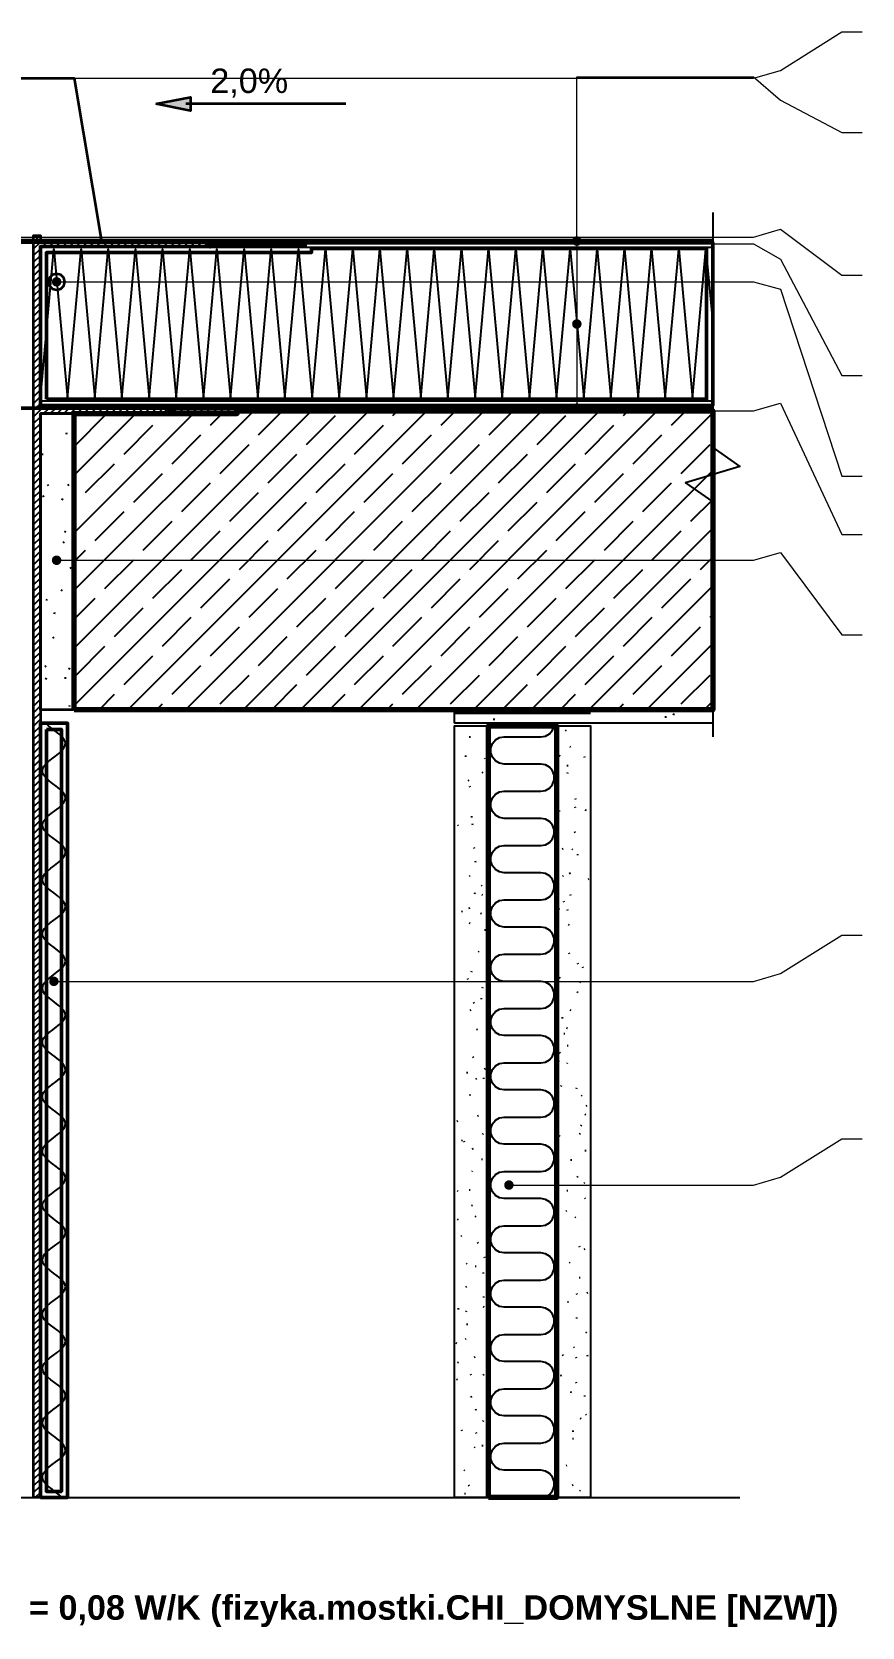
# Model space of a CAD drawing. Header units: metres. Extents: x -0.8 to 45.3, y -0.9 to 0.6.
# Drawn here: x 44.067 to 44.678, y -0.895 to 0.279 of the extents above; entities that cross this region are included whole.
import ezdxf

# ---------------------------------------------------------------- set-up
doc = ezdxf.new("R2010")
doc.units = ezdxf.units.M
doc.linetypes.add('KRESKOWA', pattern=[5.25, 4.2, -1.05])
for name, color, linetype, lineweight, true_color in [('A-DET-HYDRO', 5, 'Continuous', 50, 0x1565c0), ('A-DET-IZOL', 30, 'Continuous', 35, 0xef6c00), ('A-DET-PARO', 6, 'Continuous', 35, 0x7b1fa2), ('A-DET-SZCZEL', 1, 'KRESKOWA', 35, 0xd32f2f)]:
    doc.layers.add(name, color=color, linetype=linetype, lineweight=lineweight, true_color=true_color)
for name, color, linetype, lineweight in [('A-DET-OPIS', 2, 'Continuous', 25), ('A-DET-PRZERWA', 8, 'Continuous', 25), ('A-KRESKOWANIE', 8, 'Continuous', 18), ('A-OPISY', 2, 'Continuous', 25), ('A-SCIANY-IZOL', 4, 'Continuous', 35), ('A-SCIANY-KONSTR', 7, 'Continuous', 50), ('A-SCIANY-WYK', 8, 'Continuous', 18), ('A-SYMBOLE', 2, 'Continuous', 25), ('A-WARSTWY', 8, 'Continuous', 25), ('A-WIDOK', 7, 'Continuous', 25)]:
    doc.layers.add(name, color=color, linetype=linetype, lineweight=lineweight)
doc.styles.add('PL_ARIAL', font='arial.ttf')
doc.styles.add('PL_ARIAL_B', font='arialbd.ttf')

msp = doc.modelspace()

# ---------------------------------------------------------------- hatches: boundary and pattern name
at = {"layer": 'A-OPISY', "true_color": 0x000000}
for points in [[(44.2013, 0.123), (44.2011, 0.1239), (44.2008, 0.1247), (44.2002, 0.1255), (44.1995, 0.126), (44.1987, 0.1264), (44.1978, 0.1265), (44.1968, 0.1264), (44.196, 0.126), (44.1953, 0.1255), (44.1947, 0.1247), (44.1944, 0.1239), (44.1943, 0.123), (44.1944, 0.1221), (44.1947, 0.1212), (44.1953, 0.1205), (44.196, 0.12), (44.1968, 0.1196), (44.1978, 0.1195), (44.1987, 0.1196), (44.1995, 0.12), (44.2002, 0.1205), (44.2008, 0.1212), (44.2011, 0.1221)], [(44.4713, 0.125), (44.4711, 0.1259), (44.4708, 0.1268), (44.4702, 0.1275), (44.4695, 0.128), (44.4687, 0.1284), (44.4678, 0.1285), (44.4668, 0.1284), (44.466, 0.128), (44.4653, 0.1275), (44.4647, 0.1268), (44.4644, 0.1259), (44.4643, 0.125), (44.4644, 0.1241), (44.4647, 0.1232), (44.4653, 0.1225), (44.466, 0.122), (44.4668, 0.1216), (44.4678, 0.1215), (44.4687, 0.1216), (44.4695, 0.122), (44.4702, 0.1225), (44.4708, 0.1232), (44.4711, 0.1241)], [(44.0883, 0.095), (44.0881, 0.0959), (44.0878, 0.0968), (44.0872, 0.0975), (44.0865, 0.098), (44.0857, 0.0984), (44.0848, 0.0985), (44.0838, 0.0984), (44.083, 0.098), (44.0823, 0.0975), (44.0817, 0.0968), (44.0814, 0.0959), (44.0813, 0.095), (44.0814, 0.0941), (44.0817, 0.0932), (44.0823, 0.0925), (44.083, 0.092), (44.0838, 0.0916), (44.0848, 0.0915), (44.0857, 0.0916), (44.0865, 0.092), (44.0872, 0.0925), (44.0878, 0.0932), (44.0881, 0.0941)], [(44.4713, 0.064), (44.4711, 0.0649), (44.4708, 0.0658), (44.4702, 0.0665), (44.4695, 0.067), (44.4687, 0.0674), (44.4678, 0.0675), (44.4668, 0.0674), (44.466, 0.067), (44.4653, 0.0665), (44.4647, 0.0658), (44.4644, 0.0649), (44.4643, 0.064), (44.4644, 0.0631), (44.4647, 0.0622), (44.4653, 0.0615), (44.466, 0.061), (44.4668, 0.0606), (44.4678, 0.0605), (44.4687, 0.0606), (44.4695, 0.061), (44.4702, 0.0615), (44.4708, 0.0622), (44.4711, 0.0631)], [(44.1713, 0), (44.1711, 0.0009), (44.1708, 0.0017), (44.1702, 0.0025), (44.1695, 0.003), (44.1687, 0.0034), (44.1678, 0.0035), (44.1668, 0.0034), (44.166, 0.003), (44.1653, 0.0025), (44.1647, 0.0017), (44.1644, 0.0009), (44.1643, 0), (44.1644, -0.0009), (44.1647, -0.0018), (44.1653, -0.0025), (44.166, -0.003), (44.1668, -0.0034), (44.1678, -0.0035), (44.1687, -0.0034), (44.1695, -0.003), (44.1702, -0.0025), (44.1708, -0.0018), (44.1711, -0.0009)], [(44.4713, 0.002), (44.4711, 0.0029), (44.4708, 0.0037), (44.4702, 0.0045), (44.4695, 0.005), (44.4687, 0.0054), (44.4678, 0.0055), (44.4668, 0.0054), (44.466, 0.005), (44.4653, 0.0045), (44.4647, 0.0037), (44.4644, 0.0029), (44.4643, 0.002), (44.4644, 0.0011), (44.4647, 0.0002), (44.4653, -0.0005), (44.466, -0.001), (44.4668, -0.0014), (44.4678, -0.0015), (44.4687, -0.0014), (44.4695, -0.001), (44.4702, -0.0005), (44.4708, 0.0002), (44.4711, 0.0011)], [(44.0883, -0.11), (44.0881, -0.1091), (44.0878, -0.1082), (44.0872, -0.1075), (44.0865, -0.107), (44.0857, -0.1066), (44.0848, -0.1065), (44.0838, -0.1066), (44.083, -0.107), (44.0823, -0.1075), (44.0817, -0.1082), (44.0814, -0.1091), (44.0813, -0.11), (44.0814, -0.1109), (44.0817, -0.1118), (44.0823, -0.1125), (44.083, -0.113), (44.0838, -0.1134), (44.0848, -0.1135), (44.0857, -0.1134), (44.0865, -0.113), (44.0872, -0.1125), (44.0878, -0.1118), (44.0881, -0.1109)], [(44.0863, -0.42), (44.0861, -0.4191), (44.0858, -0.4183), (44.0852, -0.4175), (44.0845, -0.417), (44.0837, -0.4166), (44.0828, -0.4165), (44.0818, -0.4166), (44.081, -0.417), (44.0803, -0.4175), (44.0797, -0.4183), (44.0794, -0.4191), (44.0793, -0.42), (44.0794, -0.4209), (44.0797, -0.4218), (44.0803, -0.4225), (44.081, -0.423), (44.0818, -0.4234), (44.0828, -0.4235), (44.0837, -0.4234), (44.0845, -0.423), (44.0852, -0.4225), (44.0858, -0.4218), (44.0861, -0.4209)], [(44.4213, -0.57), (44.4211, -0.5691), (44.4208, -0.5682), (44.4202, -0.5675), (44.4195, -0.567), (44.4187, -0.5666), (44.4178, -0.5665), (44.4168, -0.5666), (44.416, -0.567), (44.4153, -0.5675), (44.4147, -0.5682), (44.4144, -0.5691), (44.4143, -0.57), (44.4144, -0.5709), (44.4147, -0.5717), (44.4153, -0.5725), (44.416, -0.573), (44.4168, -0.5734), (44.4178, -0.5735), (44.4187, -0.5734), (44.4195, -0.573), (44.4202, -0.5725), (44.4208, -0.5717), (44.4211, -0.5709)]]:
    msp.add_hatch(color=7, dxfattribs=at).paths.add_polyline_path(points)
at = {"layer": 'A-SYMBOLE', "true_color": 0x000000}
msp.add_hatch(color=7, dxfattribs=at).paths.add_polyline_path([(44.1578, 0.226), (44.1833, 0.231), (44.1833, 0.221)])

# ---------------------------------------------------------------- linework, layer by layer
at = {"layer": 'A-DET-HYDRO', "linetype": 'Continuous', "lineweight": 70, "ltscale": 0.01, "true_color": 0x1565c0, "flags": 128}
for points in [[(43.4678, 0.125), (44.5678, 0.125)], [(44.0728, 0.125), (44.5678, 0.125)]]:
    msp.add_lwpolyline(points, dxfattribs=at)
at = {"layer": 'A-DET-IZOL', "lineweight": 50, "ltscale": 0.01, "true_color": 0xef6c00}
for points in [[(44.0773, 0.0085), (44.0773, 0.1165), (44.2723, 0.1165), (44.2723, 0.1195), (44.5633, 0.1195), (44.5633, 0.0085)], [(44.0773, -0.2345), (44.0883, -0.2345), (44.0883, -0.7955), (44.0773, -0.7955)]]:
    msp.add_lwpolyline(points, close=True, dxfattribs=at)
at = {"layer": 'A-DET-PARO', "linetype": 'Continuous', "lineweight": 50, "ltscale": 0.01, "true_color": 0x7b1fa2, "flags": 128}
for points in [[(43.4678, 0.002), (44.5678, 0.002)], [(44.0728, 0.002), (44.5678, 0.002)]]:
    msp.add_lwpolyline(points, dxfattribs=at)
at = {"layer": 'A-DET-PRZERWA', "lineweight": 25, "ltscale": 0.01, "true_color": 0x000000}
for points in [[(44.5678, 0.146), (44.5678, -0.027), (44.5878, -0.041), (44.5478, -0.053), (44.5678, -0.067), (44.5678, -0.24)], [(43.4478, -0.8), (43.9978, -0.8), (44.0118, -0.78), (44.0238, -0.82), (44.0378, -0.8), (44.5878, -0.8)]]:
    msp.add_lwpolyline(points, dxfattribs=at)
at = {"layer": 'A-DET-SZCZEL', "linetype": 'KRESKOWA', "lineweight": 50, "ltscale": 0.01, "true_color": 0xd32f2f, "flags": 128}
msp.add_lwpolyline([(44.3778, -0.222), (44.5678, -0.222)], dxfattribs=at)
at = {"layer": 'A-KRESKOWANIE', "lineweight": 25, "ltscale": 0.01}
for points in [[(44.0678, 0.1242), (44.0725, 0.129)], [(44.0678, 0.1193), (44.0728, 0.1243)], [(44.0678, 0.1143), (44.0728, 0.1193)], [(44.0728, 0.1243), (44.0735, 0.125)], [(44.0728, 0.1205), (44.5678, 0.1205)], [(44.0728, 0.009), (44.0728, 0.009), (44.0828, 0.119), (44.0928, 0.009), (44.1028, 0.119), (44.1128, 0.009), (44.1228, 0.119), (44.1328, 0.009), (44.1428, 0.119), (44.1528, 0.009), (44.1628, 0.119), (44.1728, 0.009), (44.1828, 0.119), (44.1928, 0.009), (44.2028, 0.119), (44.2128, 0.009), (44.2228, 0.119), (44.2328, 0.009), (44.2428, 0.119), (44.2528, 0.009), (44.2628, 0.119), (44.2728, 0.009), (44.2828, 0.119), (44.2928, 0.009), (44.3028, 0.119), (44.3128, 0.009), (44.3228, 0.119), (44.3328, 0.009), (44.3428, 0.119), (44.3528, 0.009), (44.3628, 0.119), (44.3728, 0.009), (44.3828, 0.119), (44.3928, 0.009), (44.4028, 0.119), (44.4128, 0.009), (44.4228, 0.119), (44.4328, 0.009), (44.4428, 0.119), (44.4528, 0.009), (44.4628, 0.119), (44.4728, 0.009), (44.4828, 0.119), (44.4928, 0.009), (44.5028, 0.119), (44.5128, 0.009), (44.5228, 0.119), (44.5328, 0.009), (44.5428, 0.119), (44.5528, 0.009), (44.5628, 0.119), (44.5678, 0.064)], [(44.0744, 0.121), (44.0784, 0.125)], [(44.0794, 0.121), (44.0834, 0.125)], [(44.0843, 0.121), (44.0883, 0.125)], [(44.0893, 0.121), (44.0933, 0.125)], [(44.0942, 0.121), (44.0982, 0.125)], [(44.0992, 0.121), (44.1032, 0.125)], [(44.1041, 0.121), (44.1081, 0.125)], [(44.1091, 0.121), (44.1131, 0.125)], [(44.114, 0.121), (44.118, 0.125)], [(44.119, 0.121), (44.123, 0.125)], [(44.1239, 0.121), (44.1279, 0.125)], [(44.1289, 0.121), (44.1329, 0.125)], [(44.1338, 0.121), (44.1378, 0.125)], [(44.1388, 0.121), (44.1428, 0.125)], [(44.1437, 0.121), (44.1477, 0.125)], [(44.1487, 0.121), (44.1527, 0.125)], [(44.1536, 0.121), (44.1576, 0.125)], [(44.1586, 0.121), (44.1626, 0.125)], [(44.1635, 0.121), (44.1675, 0.125)], [(44.1685, 0.121), (44.1725, 0.125)], [(44.1734, 0.121), (44.1774, 0.125)], [(44.1784, 0.121), (44.1824, 0.125)], [(44.1833, 0.121), (44.1873, 0.125)], [(44.1883, 0.121), (44.1923, 0.125)], [(44.1932, 0.121), (44.1972, 0.125)], [(44.1982, 0.121), (44.2022, 0.125)], [(44.2031, 0.121), (44.2071, 0.125)], [(44.2081, 0.121), (44.2121, 0.125)], [(44.213, 0.121), (44.217, 0.125)], [(44.218, 0.121), (44.222, 0.125)], [(44.2229, 0.121), (44.2269, 0.125)], [(44.2278, 0.121), (44.2318, 0.125)], [(44.2328, 0.121), (44.2368, 0.125)], [(44.2377, 0.121), (44.2417, 0.125)], [(44.2427, 0.121), (44.2467, 0.125)], [(44.2476, 0.121), (44.2516, 0.125)], [(44.2526, 0.121), (44.2566, 0.125)], [(44.2575, 0.121), (44.2615, 0.125)], [(44.2625, 0.121), (44.2665, 0.125)], [(44.2674, 0.121), (44.2678, 0.1213)], [(44.0678, 0.1094), (44.0728, 0.1144)], [(44.0678, 0.1044), (44.0728, 0.1094)], [(44.0678, 0.0995), (44.0728, 0.1045)], [(44.0678, 0.0945), (44.0728, 0.0995)], [(44.0678, 0.0896), (44.0728, 0.0946)], [(44.0678, 0.0846), (44.0728, 0.0896)], [(44.0678, 0.0797), (44.0728, 0.0847)], [(44.0678, 0.0747), (44.0728, 0.0797)], [(44.0678, 0.0698), (44.0728, 0.0748)], [(44.0678, 0.0648), (44.0728, 0.0698)], [(44.0678, 0.0599), (44.0728, 0.0649)], [(44.0678, 0.0549), (44.0728, 0.0599)], [(44.0678, 0.05), (44.0728, 0.055)], [(44.0678, 0.0451), (44.0728, 0.0501)], [(44.0678, 0.0401), (44.0728, 0.0451)], [(44.0678, 0.0352), (44.0728, 0.0402)], [(44.0678, 0.0302), (44.0728, 0.0352)], [(44.0678, 0.0253), (44.0728, 0.0303)], [(44.0678, 0.0203), (44.0728, 0.0253)], [(44.0678, 0.0154), (44.0728, 0.0204)], [(44.0678, 0.0104), (44.0728, 0.0154)], [(44.0678, 0.0055), (44.0728, 0.0105)], [(44.0678, 0.0005), (44.0693, 0.002)], [(44.0693, 0.002), (44.0728, 0.0055)], [(44.0702, -0.002), (44.0742, 0.002)], [(44.0728, 0.0075), (44.5678, 0.0075)], [(44.0752, -0.002), (44.0792, 0.002)], [(44.0801, -0.002), (44.0841, 0.002)], [(44.0851, -0.002), (44.0891, 0.002)], [(44.09, -0.002), (44.094, 0.002)], [(44.095, -0.002), (44.099, 0.002)], [(44.0978, -0.217), (44.3147, 0)], [(44.0978, -0.1746), (44.2723, 0)], [(44.0978, -0.1321), (44.2299, 0)], [(44.0999, -0.002), (44.1039, 0.002)], [(44.1048, -0.002), (44.1088, 0.002)], [(44.1098, -0.002), (44.1138, 0.002)], [(44.1147, -0.002), (44.1187, 0.002)], [(44.1197, -0.002), (44.1237, 0.002)], [(44.1246, -0.002), (44.1286, 0.002)], [(44.1296, -0.002), (44.1336, 0.002)], [(44.1345, -0.002), (44.1385, 0.002)], [(44.1372, -0.22), (44.3572, 0)], [(44.1395, -0.002), (44.1435, 0.002)], [(44.1444, -0.002), (44.1484, 0.002)], [(44.1494, -0.002), (44.1534, 0.002)], [(44.1543, -0.002), (44.1583, 0.002)], [(44.1593, -0.002), (44.1633, 0.002)], [(44.1642, -0.002), (44.1682, 0.002)], [(44.1692, -0.002), (44.1732, 0.002)], [(44.1741, -0.002), (44.1781, 0.002)], [(44.1791, -0.002), (44.1831, 0.002)], [(44.1796, -0.22), (44.3996, 0)], [(44.184, -0.002), (44.188, 0.002)], [(44.189, -0.002), (44.193, 0.002)], [(44.1939, -0.002), (44.1979, 0.002)], [(44.1989, -0.002), (44.2029, 0.002)], [(44.2038, -0.002), (44.2078, 0.002)], [(44.2088, -0.002), (44.2128, 0.002)], [(44.2137, -0.002), (44.2177, 0.002)], [(44.222, -0.22), (44.442, 0)], [(44.2334, -0.0177), (44.2511, 0)], [(44.2644, -0.22), (44.4844, 0)], [(44.3069, -0.22), (44.5269, 0)], [(44.3324, -0.0035), (44.336, 0)], [(44.3678, -0.0106), (44.3784, 0)], [(44.4031, -0.0177), (44.4208, 0)], [(44.5021, -0.0035), (44.5057, 0)], [(44.5375, -0.0106), (44.5481, 0)], [(44.0678, -0.0044), (44.0702, -0.002)], [(44.0678, -0.0094), (44.0728, -0.0044)], [(44.0678, -0.0143), (44.0728, -0.0093)], [(44.0978, -0.0897), (44.1855, -0.002)], [(44.0978, -0.0473), (44.143, -0.002)], [(44.0978, -0.0049), (44.1006, -0.002)], [(44.0991, -0.0247), (44.1203, -0.0035)], [(44.1344, -0.0318), (44.1556, -0.0106)], [(44.1627, -0.0035), (44.1642, -0.002)], [(44.1981, -0.0106), (44.2067, -0.002)], [(44.2688, -0.0247), (44.29, -0.0035)], [(44.3041, -0.0318), (44.3253, -0.0106)], [(44.3493, -0.22), (44.5678, -0.0015)], [(44.4385, -0.0247), (44.4597, -0.0035)], [(44.4738, -0.0318), (44.4951, -0.0106)], [(44.0678, -0.0193), (44.0728, -0.0143)], [(44.0678, -0.0242), (44.0728, -0.0192)], [(44.0921, -0.0172), (44.0922, -0.016)], [(44.1698, -0.0389), (44.191, -0.0177)], [(44.3395, -0.0389), (44.3607, -0.0177)], [(44.5092, -0.0389), (44.5304, -0.0177)], [(44.0678, -0.0292), (44.0728, -0.0242)], [(44.0678, -0.0341), (44.0728, -0.0291)], [(44.0678, -0.0391), (44.0728, -0.0341)], [(44.0749, -0.0322), (44.0737, -0.0322)], [(44.2051, -0.046), (44.2264, -0.0247)], [(44.2405, -0.053), (44.2617, -0.0318)], [(44.3748, -0.046), (44.3961, -0.0247)], [(44.4102, -0.053), (44.4314, -0.0318)], [(44.5445, -0.046), (44.5658, -0.0247)], [(44.0678, -0.044), (44.0728, -0.039)], [(44.0678, -0.049), (44.0728, -0.044)], [(44.1061, -0.0601), (44.1274, -0.0389)], [(44.1415, -0.0672), (44.1627, -0.046)], [(44.2758, -0.0601), (44.2971, -0.0389)], [(44.3112, -0.0672), (44.3324, -0.046)], [(44.3917, -0.22), (44.5678, -0.044)], [(44.4456, -0.0601), (44.4668, -0.0389)], [(44.4809, -0.0672), (44.5021, -0.046)], [(44.0678, -0.0539), (44.0728, -0.0489)], [(44.0678, -0.0589), (44.0728, -0.0539)], [(44.0788, -0.0553), (44.0783, -0.0542)], [(44.093, -0.055), (44.0939, -0.0542)], [(44.1769, -0.0742), (44.1981, -0.053)], [(44.3466, -0.0742), (44.3678, -0.053)], [(44.5163, -0.0742), (44.5375, -0.053)], [(44.0678, -0.0638), (44.0728, -0.0588)], [(44.0678, -0.0688), (44.0728, -0.0638)], [(44.0678, -0.0737), (44.0728, -0.0687)], [(44.0744, -0.063), (44.0756, -0.0626)], [(44.0895, -0.0655), (44.0884, -0.065)], [(44.0978, -0.0685), (44.0991, -0.0672)], [(44.2122, -0.0813), (44.2334, -0.0601)], [(44.2476, -0.0884), (44.2688, -0.0672)], [(44.3819, -0.0813), (44.4031, -0.0601)], [(44.4173, -0.0884), (44.4385, -0.0672)], [(44.5516, -0.0813), (44.5678, -0.0652)], [(44.0678, -0.0787), (44.0728, -0.0737)], [(44.0678, -0.0836), (44.0728, -0.0786)], [(44.1132, -0.0955), (44.1344, -0.0742)], [(44.1486, -0.1025), (44.1698, -0.0813)], [(44.2829, -0.0955), (44.3041, -0.0742)], [(44.3183, -0.1025), (44.3395, -0.0813)], [(44.4526, -0.0955), (44.4738, -0.0742)], [(44.488, -0.1025), (44.5092, -0.0813)], [(44.0678, -0.0886), (44.0728, -0.0836)], [(44.0678, -0.0935), (44.0728, -0.0885)], [(44.0678, -0.0985), (44.0728, -0.0935)], [(44.0916, -0.0893), (44.0905, -0.0889)], [(44.1839, -0.1096), (44.2051, -0.0884)], [(44.3536, -0.1096), (44.3748, -0.0884)], [(44.4342, -0.22), (44.5678, -0.0864)], [(44.5233, -0.1096), (44.5445, -0.0884)], [(44.0678, -0.1034), (44.0728, -0.0984)], [(44.0678, -0.1084), (44.0728, -0.1034)], [(44.0906, -0.0973), (44.0896, -0.0965)], [(44.0978, -0.1109), (44.1061, -0.1025)], [(44.2193, -0.1167), (44.2405, -0.0955)], [(44.2546, -0.1237), (44.2758, -0.1025)], [(44.389, -0.1167), (44.4102, -0.0955)], [(44.4243, -0.1237), (44.4456, -0.1025)], [(44.0678, -0.1133), (44.0728, -0.1083)], [(44.0678, -0.1183), (44.0728, -0.1133)], [(44.0956, -0.1162), (44.0947, -0.1154)], [(44.1203, -0.1308), (44.1415, -0.1096)], [(44.1556, -0.1379), (44.1769, -0.1167)], [(44.29, -0.1308), (44.3112, -0.1096)], [(44.3253, -0.1379), (44.3466, -0.1167)], [(44.4597, -0.1308), (44.4809, -0.1096)], [(44.4951, -0.1379), (44.5163, -0.1167)], [(44.5587, -0.1167), (44.5678, -0.1076)], [(44.0678, -0.1232), (44.0728, -0.1182)], [(44.0678, -0.1282), (44.0728, -0.1232)], [(44.0678, -0.1331), (44.0728, -0.1281)], [(44.191, -0.145), (44.2122, -0.1237)], [(44.3607, -0.145), (44.3819, -0.1237)], [(44.4766, -0.22), (44.5678, -0.1288)], [(44.5304, -0.145), (44.5516, -0.1237)], [(44.0678, -0.1381), (44.0728, -0.1331)], [(44.0678, -0.143), (44.0728, -0.138)], [(44.0772, -0.1396), (44.0778, -0.1386)], [(44.0892, -0.1325), (44.0882, -0.1318)], [(44.0978, -0.1533), (44.1132, -0.1379)], [(44.2264, -0.152), (44.2476, -0.1308)], [(44.2617, -0.1591), (44.2829, -0.1379)], [(44.3961, -0.152), (44.4173, -0.1308)], [(44.4314, -0.1591), (44.4526, -0.1379)], [(44.0678, -0.148), (44.0728, -0.143)], [(44.0678, -0.1529), (44.0728, -0.1479)], [(44.0833, -0.1494), (44.0834, -0.1482)], [(44.1274, -0.1662), (44.1486, -0.145)], [(44.1627, -0.1732), (44.1839, -0.152)], [(44.2971, -0.1662), (44.3183, -0.145)], [(44.3324, -0.1732), (44.3536, -0.152)], [(44.4668, -0.1662), (44.488, -0.145)], [(44.5021, -0.1732), (44.5233, -0.152)], [(44.5658, -0.152), (44.5678, -0.15)], [(44.0678, -0.1579), (44.0728, -0.1529)], [(44.0678, -0.1628), (44.0728, -0.1578)], [(44.0678, -0.1678), (44.0728, -0.1628)], [(44.1981, -0.1803), (44.2193, -0.1591)], [(44.3678, -0.1803), (44.389, -0.1591)], [(44.5375, -0.1803), (44.5587, -0.1591)], [(44.0678, -0.1727), (44.0728, -0.1677)], [(44.0678, -0.1777), (44.0728, -0.1727)], [(44.0828, -0.1675), (44.0821, -0.1665)], [(44.0991, -0.1945), (44.1203, -0.1732)], [(44.2334, -0.1874), (44.2546, -0.1662)], [(44.2688, -0.1945), (44.29, -0.1732)], [(44.4031, -0.1874), (44.4243, -0.1662)], [(44.4385, -0.1945), (44.4597, -0.1732)], [(44.519, -0.22), (44.5678, -0.1712)], [(44.0678, -0.1826), (44.0728, -0.1776)], [(44.0678, -0.1876), (44.0728, -0.1826)], [(44.0678, -0.1925), (44.0728, -0.1875)], [(44.076, -0.1883), (44.077, -0.1876)], [(44.1344, -0.2015), (44.1556, -0.1803)], [(44.1698, -0.2086), (44.191, -0.1874)], [(44.3041, -0.2015), (44.3253, -0.1803)], [(44.3395, -0.2086), (44.3607, -0.1874)], [(44.4738, -0.2015), (44.4951, -0.1803)], [(44.5092, -0.2086), (44.5304, -0.1874)], [(44.0678, -0.1975), (44.0728, -0.1925)], [(44.0678, -0.2024), (44.0728, -0.1974)], [(44.0769, -0.1977), (44.0773, -0.1966)], [(44.0917, -0.1968), (44.0905, -0.1968)], [(44.0948, -0.1901), (44.0936, -0.1898)], [(44.2051, -0.2157), (44.2264, -0.1945)], [(44.3748, -0.2157), (44.3961, -0.1945)], [(44.5445, -0.2157), (44.5658, -0.1945)], [(44.0678, -0.2074), (44.0728, -0.2024)], [(44.0678, -0.2123), (44.0728, -0.2073)], [(44.116, -0.22), (44.1274, -0.2086)], [(44.2432, -0.22), (44.2617, -0.2015)], [(44.2857, -0.22), (44.2971, -0.2086)], [(44.4129, -0.22), (44.4314, -0.2015)], [(44.4554, -0.22), (44.4668, -0.2086)], [(44.0678, -0.2173), (44.0728, -0.2123)], [(44.0678, -0.2222), (44.0728, -0.2172)], [(44.0678, -0.2272), (44.0728, -0.2222)], [(44.0946, -0.2179), (44.0942, -0.2168)], [(44.1584, -0.22), (44.1627, -0.2157)], [(44.3281, -0.22), (44.3324, -0.2157)], [(44.4978, -0.22), (44.5021, -0.2157)], [(44.5614, -0.22), (44.5678, -0.2137)], [(44.0678, -0.2321), (44.0728, -0.2271)], [(44.0678, -0.2371), (44.0728, -0.2321)], [(44.0888, -0.8), (44.0866, -0.798), (44.084, -0.796), (44.0814, -0.794), (44.0788, -0.7919), (44.0767, -0.7899), (44.0751, -0.7879), (44.0743, -0.7859), (44.0744, -0.7839), (44.0753, -0.7819), (44.0769, -0.7799), (44.0791, -0.7778), (44.0816, -0.7758), (44.0843, -0.7738), (44.0868, -0.7718), (44.089, -0.7698), (44.0905, -0.7678), (44.0912, -0.7658), (44.0911, -0.7637), (44.0902, -0.7617), (44.0885, -0.7597), (44.0863, -0.7577), (44.0837, -0.7557), (44.081, -0.7537), (44.0785, -0.7517), (44.0764, -0.7496), (44.075, -0.7476), (44.0743, -0.7456), (44.0745, -0.7436), (44.0754, -0.7416), (44.0772, -0.7396), (44.0794, -0.7376), (44.082, -0.7355), (44.0847, -0.7335), (44.0872, -0.7315), (44.0892, -0.7295), (44.0906, -0.7275), (44.0912, -0.7255), (44.091, -0.7235), (44.09, -0.7214), (44.0882, -0.7194), (44.0859, -0.7174), (44.0833, -0.7154), (44.0806, -0.7134), (44.0782, -0.7114), (44.0762, -0.7094), (44.0748, -0.7073), (44.0743, -0.7053), (44.0745, -0.7033), (44.0756, -0.7013), (44.0774, -0.6993), (44.0798, -0.6973), (44.0824, -0.6953), (44.0851, -0.6933), (44.0875, -0.6912), (44.0895, -0.6892), (44.0907, -0.6872), (44.0913, -0.6852), (44.0909, -0.6832), (44.0898, -0.6812), (44.0879, -0.6792), (44.0856, -0.6771), (44.0829, -0.6751), (44.0803, -0.6731), (44.0779, -0.6711), (44.0759, -0.6691), (44.0747, -0.6671), (44.0743, -0.6651), (44.0747, -0.663), (44.0759, -0.661), (44.0777, -0.659), (44.0801, -0.657), (44.0828, -0.655), (44.0854, -0.653), (44.0878, -0.651), (44.0897, -0.6489), (44.0909, -0.6469), (44.0913, -0.6449), (44.0908, -0.6429), (44.0895, -0.6409), (44.0876, -0.6389), (44.0852, -0.6369), (44.0825, -0.6348), (44.0799, -0.6328), (44.0776, -0.6308), (44.0757, -0.6288), (44.0746, -0.6268), (44.0743, -0.6248), (44.0748, -0.6228), (44.0761, -0.6207), (44.0781, -0.6187), (44.0805, -0.6167), (44.0832, -0.6147), (44.0858, -0.6127), (44.0881, -0.6107), (44.0899, -0.6087), (44.091, -0.6066), (44.0912, -0.6046), (44.0907, -0.6026), (44.0893, -0.6006), (44.0873, -0.5986), (44.0848, -0.5966), (44.0822, -0.5946), (44.0796, -0.5925), (44.0773, -0.5905), (44.0755, -0.5885), (44.0745, -0.5865), (44.0743, -0.5845), (44.0749, -0.5825), (44.0763, -0.5805), (44.0784, -0.5784), (44.0809, -0.5764), (44.0835, -0.5744), (44.0861, -0.5724), (44.0884, -0.5704), (44.0901, -0.5684), (44.0911, -0.5664), (44.0912, -0.5643), (44.0905, -0.5623), (44.0891, -0.5603), (44.087, -0.5583), (44.0845, -0.5563), (44.0818, -0.5543), (44.0792, -0.5523), (44.077, -0.5502), (44.0753, -0.5482), (44.0744, -0.5462), (44.0743, -0.5442), (44.0751, -0.5422), (44.0766, -0.5402), (44.0787, -0.5382), (44.0812, -0.5361), (44.0839, -0.5341), (44.0865, -0.5321), (44.0887, -0.5301), (44.0903, -0.5281), (44.0911, -0.5261), (44.0912, -0.5241), (44.0904, -0.522), (44.0888, -0.52), (44.0866, -0.518), (44.0841, -0.516), (44.0814, -0.514), (44.0789, -0.512), (44.0767, -0.51), (44.0752, -0.508), (44.0743, -0.5059), (44.0744, -0.5039), (44.0752, -0.5019), (44.0768, -0.4999), (44.079, -0.4979), (44.0816, -0.4959), (44.0843, -0.4939), (44.0868, -0.4918), (44.0889, -0.4898), (44.0904, -0.4878), (44.0912, -0.4858), (44.0911, -0.4838), (44.0902, -0.4818), (44.0885, -0.4798), (44.0863, -0.4777), (44.0837, -0.4757), (44.081, -0.4737), (44.0785, -0.4717), (44.0765, -0.4697), (44.075, -0.4677), (44.0743, -0.4657), (44.0744, -0.4636), (44.0754, -0.4616), (44.0771, -0.4596), (44.0794, -0.4576), (44.082, -0.4556), (44.0846, -0.4536), (44.0871, -0.4516), (44.0892, -0.4495), (44.0906, -0.4475), (44.0912, -0.4455), (44.091, -0.4435), (44.09, -0.4415), (44.0882, -0.4395), (44.086, -0.4375), (44.0833, -0.4354), (44.0807, -0.4334), (44.0782, -0.4314), (44.0762, -0.4294), (44.0748, -0.4274), (44.0743, -0.4254), (44.0745, -0.4234), (44.0756, -0.4213), (44.0774, -0.4193), (44.0797, -0.4173), (44.0824, -0.4153), (44.085, -0.4133), (44.0875, -0.4113), (44.0894, -0.4093), (44.0907, -0.4072), (44.0912, -0.4052), (44.0909, -0.4032), (44.0898, -0.4012), (44.088, -0.3992), (44.0856, -0.3972), (44.083, -0.3952), (44.0803, -0.3931), (44.0779, -0.3911), (44.076, -0.3891), (44.0747, -0.3871), (44.0743, -0.3851), (44.0746, -0.3831), (44.0758, -0.3811), (44.0777, -0.379), (44.0801, -0.377), (44.0827, -0.375), (44.0854, -0.373), (44.0878, -0.371), (44.0897, -0.369), (44.0909, -0.367), (44.0913, -0.3649), (44.0908, -0.3629), (44.0896, -0.3609), (44.0876, -0.3589), (44.0852, -0.3569), (44.0826, -0.3549), (44.08, -0.3529), (44.0776, -0.3508), (44.0757, -0.3488), (44.0746, -0.3468), (44.0743, -0.3448), (44.0748, -0.3428), (44.0761, -0.3408), (44.078, -0.3388), (44.0804, -0.3367), (44.0831, -0.3347), (44.0857, -0.3327), (44.0881, -0.3307), (44.0899, -0.3287), (44.091, -0.3267), (44.0912, -0.3247), (44.0907, -0.3227), (44.0893, -0.3206), (44.0873, -0.3186), (44.0849, -0.3166), (44.0822, -0.3146), (44.0796, -0.3126), (44.0773, -0.3106), (44.0755, -0.3086), (44.0745, -0.3065), (44.0743, -0.3045), (44.0749, -0.3025), (44.0763, -0.3005), (44.0783, -0.2985), (44.0808, -0.2965), (44.0835, -0.2945), (44.0861, -0.2924), (44.0884, -0.2904), (44.0901, -0.2884), (44.0911, -0.2864), (44.0912, -0.2844), (44.0905, -0.2824), (44.0891, -0.2804), (44.087, -0.2783), (44.0845, -0.2763), (44.0818, -0.2743), (44.0793, -0.2723), (44.077, -0.2703), (44.0754, -0.2683), (44.0744, -0.2663), (44.0743, -0.2642), (44.075, -0.2622), (44.0765, -0.2602), (44.0787, -0.2582), (44.0812, -0.2562), (44.0839, -0.2542), (44.0864, -0.2522), (44.0886, -0.2501), (44.0902, -0.2481), (44.0911, -0.2461), (44.0912, -0.2441), (44.0904, -0.2421), (44.0888, -0.2401), (44.0867, -0.2381), (44.0841, -0.236), (44.0815, -0.234), (44.0789, -0.232), (44.0767, -0.23)], [(44.4413, -0.8), (44.4447, -0.7994), (44.4477, -0.7977), (44.4499, -0.795), (44.4511, -0.7917), (44.4511, -0.7883), (44.4499, -0.785), (44.4477, -0.7823), (44.4447, -0.7806), (44.4413, -0.78), (44.4143, -0.78), (44.4108, -0.7794), (44.4078, -0.7777), (44.4056, -0.775), (44.4044, -0.7717), (44.4044, -0.7683), (44.4056, -0.765), (44.4078, -0.7623), (44.4108, -0.7606), (44.4143, -0.76), (44.4413, -0.76), (44.4447, -0.7594), (44.4477, -0.7577), (44.4499, -0.755), (44.4511, -0.7517), (44.4511, -0.7483), (44.4499, -0.745), (44.4477, -0.7423), (44.4447, -0.7406), (44.4413, -0.74), (44.4143, -0.74), (44.4108, -0.7394), (44.4078, -0.7377), (44.4056, -0.735), (44.4044, -0.7317), (44.4044, -0.7283), (44.4056, -0.725), (44.4078, -0.7223), (44.4108, -0.7206), (44.4143, -0.72), (44.4143, -0.72), (44.4413, -0.72), (44.4447, -0.7194), (44.4477, -0.7177), (44.4499, -0.715), (44.4511, -0.7117), (44.4511, -0.7083), (44.4499, -0.705), (44.4477, -0.7023), (44.4447, -0.7006), (44.4413, -0.7), (44.4143, -0.7), (44.4108, -0.6994), (44.4078, -0.6977), (44.4056, -0.695), (44.4044, -0.6917), (44.4044, -0.6883), (44.4056, -0.685), (44.4078, -0.6823), (44.4108, -0.6806), (44.4143, -0.68), (44.4413, -0.68), (44.4447, -0.6794), (44.4477, -0.6777), (44.4499, -0.675), (44.4511, -0.6717), (44.4511, -0.6683), (44.4499, -0.665), (44.4477, -0.6623), (44.4447, -0.6606), (44.4413, -0.66), (44.4413, -0.66), (44.4143, -0.66), (44.4108, -0.6594), (44.4078, -0.6577), (44.4056, -0.655), (44.4044, -0.6517), (44.4044, -0.6483), (44.4056, -0.645), (44.4078, -0.6423), (44.4108, -0.6406), (44.4143, -0.64), (44.4413, -0.64), (44.4447, -0.6394), (44.4477, -0.6377), (44.4499, -0.635), (44.4511, -0.6317), (44.4511, -0.6283), (44.4499, -0.625), (44.4477, -0.6223), (44.4447, -0.6206), (44.4413, -0.62), (44.4143, -0.62), (44.4108, -0.6194), (44.4078, -0.6177), (44.4056, -0.615), (44.4044, -0.6117), (44.4044, -0.6083), (44.4056, -0.605), (44.4078, -0.6023), (44.4108, -0.6006), (44.4143, -0.6), (44.4413, -0.6), (44.4447, -0.5994), (44.4477, -0.5977), (44.4499, -0.595), (44.4511, -0.5917), (44.4511, -0.5883), (44.4499, -0.585), (44.4477, -0.5823), (44.4447, -0.5806), (44.4413, -0.58), (44.4143, -0.58), (44.4108, -0.5794), (44.4078, -0.5777), (44.4056, -0.575), (44.4044, -0.5717), (44.4044, -0.5683), (44.4056, -0.565), (44.4078, -0.5623), (44.4108, -0.5606), (44.4143, -0.56), (44.4413, -0.56), (44.4447, -0.5594), (44.4477, -0.5577), (44.4499, -0.555), (44.4511, -0.5517), (44.4511, -0.5483), (44.4499, -0.545), (44.4477, -0.5423), (44.4447, -0.5406), (44.4413, -0.54), (44.4143, -0.54), (44.4108, -0.5394), (44.4078, -0.5377), (44.4056, -0.535), (44.4044, -0.5317), (44.4044, -0.5283), (44.4056, -0.525), (44.4078, -0.5223), (44.4108, -0.5206), (44.4143, -0.52), (44.4413, -0.52), (44.4447, -0.5194), (44.4477, -0.5177), (44.4499, -0.515), (44.4511, -0.5117), (44.4511, -0.5083), (44.4499, -0.505), (44.4477, -0.5023), (44.4447, -0.5006), (44.4413, -0.5), (44.4143, -0.5), (44.4108, -0.4994), (44.4078, -0.4977), (44.4056, -0.495), (44.4044, -0.4917), (44.4044, -0.4883), (44.4056, -0.485), (44.4078, -0.4823), (44.4108, -0.4806), (44.4143, -0.48), (44.4413, -0.48), (44.4447, -0.4794), (44.4477, -0.4777), (44.4499, -0.475), (44.4511, -0.4717), (44.4511, -0.4683), (44.4499, -0.465), (44.4477, -0.4623), (44.4447, -0.4606), (44.4413, -0.46), (44.4143, -0.46), (44.4108, -0.4594), (44.4078, -0.4577), (44.4056, -0.455), (44.4044, -0.4517), (44.4044, -0.4483), (44.4056, -0.445), (44.4078, -0.4423), (44.4108, -0.4406), (44.4143, -0.44), (44.4413, -0.44), (44.4447, -0.4394), (44.4477, -0.4377), (44.4499, -0.435), (44.4511, -0.4317), (44.4511, -0.4283), (44.4499, -0.425), (44.4477, -0.4223), (44.4447, -0.4206), (44.4413, -0.42), (44.4143, -0.42), (44.4108, -0.4194), (44.4078, -0.4177), (44.4056, -0.415), (44.4044, -0.4117), (44.4044, -0.4083), (44.4056, -0.405), (44.4078, -0.4023), (44.4108, -0.4006), (44.4143, -0.4), (44.4143, -0.4), (44.4413, -0.4), (44.4447, -0.3994), (44.4477, -0.3977), (44.4499, -0.395), (44.4511, -0.3917), (44.4511, -0.3883), (44.4499, -0.385), (44.4477, -0.3823), (44.4447, -0.3806), (44.4413, -0.38), (44.4413, -0.38), (44.4143, -0.38), (44.4108, -0.3794), (44.4078, -0.3777), (44.4056, -0.375), (44.4044, -0.3717), (44.4044, -0.3683), (44.4056, -0.365), (44.4078, -0.3623), (44.4108, -0.3606), (44.4143, -0.36), (44.4143, -0.36), (44.4413, -0.36), (44.4447, -0.3594), (44.4477, -0.3577), (44.4499, -0.355), (44.4511, -0.3517), (44.4511, -0.3483), (44.4499, -0.345), (44.4477, -0.3423), (44.4447, -0.3406), (44.4413, -0.34), (44.4143, -0.34), (44.4108, -0.3394), (44.4078, -0.3377), (44.4056, -0.335), (44.4044, -0.3317), (44.4044, -0.3283), (44.4056, -0.325), (44.4078, -0.3223), (44.4108, -0.3206), (44.4143, -0.32), (44.4413, -0.32), (44.4447, -0.3194), (44.4477, -0.3177), (44.4499, -0.315), (44.4511, -0.3117), (44.4511, -0.3083), (44.4499, -0.305), (44.4477, -0.3023), (44.4447, -0.3006), (44.4413, -0.3), (44.4413, -0.3), (44.4143, -0.3), (44.4108, -0.2994), (44.4078, -0.2977), (44.4056, -0.295), (44.4044, -0.2917), (44.4044, -0.2883), (44.4056, -0.285), (44.4078, -0.2823), (44.4108, -0.2806), (44.4143, -0.28), (44.4143, -0.28), (44.4413, -0.28), (44.4447, -0.2794), (44.4477, -0.2777), (44.4499, -0.275), (44.4511, -0.2717), (44.4511, -0.2683), (44.4499, -0.265), (44.4477, -0.2623), (44.4447, -0.2606), (44.4413, -0.26), (44.4143, -0.26), (44.4108, -0.2594), (44.4078, -0.2577), (44.4056, -0.255), (44.4044, -0.2517), (44.4044, -0.2483), (44.4056, -0.245), (44.4078, -0.2423), (44.4108, -0.2406), (44.4143, -0.24), (44.4413, -0.24), (44.4447, -0.2394), (44.4477, -0.2377), (44.4499, -0.235), (44.451, -0.232)], [(44.4061, -0.227), (44.4073, -0.2269)], [(44.5338, -0.2256), (44.5326, -0.2255)], [(44.5397, -0.2237), (44.5385, -0.2234)], [(44.0678, -0.242), (44.0728, -0.237)], [(44.0678, -0.247), (44.0728, -0.242)], [(44.3886, -0.2401), (44.3894, -0.2399)], [(44.4601, -0.2356), (44.4594, -0.2352)], [(44.0678, -0.2519), (44.0728, -0.2469)], [(44.0678, -0.2569), (44.0728, -0.2519)], [(44.0678, -0.2618), (44.0728, -0.2568)], [(44.386, -0.2546), (44.3861, -0.2538)], [(44.4003, -0.2563), (44.3999, -0.2556)], [(44.4556, -0.2543), (44.4548, -0.2541)], [(44.4632, -0.2477), (44.4625, -0.2474)], [(44.4736, -0.2551), (44.4733, -0.2544)], [(44.0678, -0.2668), (44.0728, -0.2618)], [(44.0678, -0.2717), (44.0728, -0.2667)], [(44.3987, -0.2665), (44.3981, -0.266)], [(44.4605, -0.2612), (44.4613, -0.261)], [(44.4609, -0.2671), (44.4612, -0.2663)], [(44.0678, -0.2767), (44.0728, -0.2717)], [(44.0678, -0.2816), (44.0728, -0.2766)], [(44.0678, -0.2866), (44.0728, -0.2816)], [(44.3885, -0.2724), (44.3878, -0.272)], [(44.3893, -0.2771), (44.3889, -0.2764)], [(44.0678, -0.2915), (44.0728, -0.2865)], [(44.0678, -0.2965), (44.0728, -0.2915)], [(44.4667, -0.2923), (44.4664, -0.2916)], [(44.4671, -0.2862), (44.4668, -0.2855)], [(44.0678, -0.3014), (44.0728, -0.2964)], [(44.0678, -0.3064), (44.0728, -0.3014)], [(44.3807, -0.3055), (44.3801, -0.305)], [(44.3905, -0.2993), (44.3905, -0.2985)], [(44.391, -0.3047), (44.3911, -0.3039)], [(44.4549, -0.2949), (44.455, -0.2942)], [(44.4748, -0.2942), (44.474, -0.294)], [(44.0678, -0.3113), (44.0728, -0.3063)], [(44.0678, -0.3163), (44.0728, -0.3113)], [(44.0678, -0.3212), (44.0728, -0.3162)], [(44.4665, -0.3106), (44.4661, -0.3099)], [(44.0678, -0.3262), (44.0728, -0.3212)], [(44.0678, -0.3311), (44.0728, -0.3261)], [(44.3924, -0.3222), (44.3922, -0.3214)], [(44.457, -0.3224), (44.4577, -0.3221)], [(44.4649, -0.3232), (44.4644, -0.3226)], [(44.4684, -0.3271), (44.4685, -0.3263)], [(44.0678, -0.3361), (44.0728, -0.3311)], [(44.0678, -0.341), (44.0728, -0.336)], [(44.3933, -0.3324), (44.3931, -0.3316)], [(44.4622, -0.3405), (44.463, -0.3401)], [(44.0678, -0.346), (44.0728, -0.341)], [(44.0678, -0.3509), (44.0728, -0.3459)], [(44.0678, -0.3559), (44.0728, -0.3509)], [(44.3887, -0.3426), (44.3892, -0.342)], [(44.3981, -0.35), (44.3975, -0.3495)], [(44.4574, -0.3425), (44.458, -0.342)], [(44.476, -0.3447), (44.4767, -0.3446)], [(44.0678, -0.3608), (44.0728, -0.3558)], [(44.0678, -0.3658), (44.0728, -0.3608)], [(44.3926, -0.3555), (44.3928, -0.3547)], [(44.3984, -0.3565), (44.3977, -0.3562)], [(44.4584, -0.3617), (44.4582, -0.3609)], [(44.4633, -0.3569), (44.4631, -0.3561)], [(44.0678, -0.3707), (44.0728, -0.3657)], [(44.0678, -0.3757), (44.0728, -0.3707)], [(44.0678, -0.3806), (44.0728, -0.3756)], [(44.3828, -0.3686), (44.3835, -0.3683)], [(44.3883, -0.3661), (44.3891, -0.3659)], [(44.3975, -0.3703), (44.3968, -0.37)], [(44.4547, -0.3671), (44.4547, -0.3663)], [(44.4611, -0.3679), (44.4609, -0.3671)], [(44.0678, -0.3856), (44.0728, -0.3806)], [(44.0678, -0.3905), (44.0728, -0.3855)], [(44.3892, -0.3775), (44.3885, -0.3772)], [(44.3997, -0.3822), (44.4005, -0.382)], [(44.4623, -0.3787), (44.4616, -0.3782)], [(44.0678, -0.3955), (44.0728, -0.3905)], [(44.0678, -0.4004), (44.0728, -0.3954)], [(44.3953, -0.3983), (44.3958, -0.3977)], [(44.4623, -0.3997), (44.462, -0.3989)], [(44.0678, -0.4054), (44.0728, -0.4004)], [(44.0678, -0.4103), (44.0728, -0.4053)], [(44.0678, -0.4153), (44.0728, -0.4103)], [(44.4688, -0.4074), (44.4684, -0.4067)], [(44.4725, -0.4101), (44.4722, -0.4094)], [(44.0678, -0.4202), (44.0728, -0.4152)], [(44.0678, -0.4252), (44.0728, -0.4202)], [(44.3877, -0.4186), (44.3875, -0.4178)], [(44.3902, -0.4132), (44.3904, -0.4124)], [(44.4557, -0.4177), (44.4551, -0.4171)], [(44.4706, -0.4211), (44.4702, -0.4205)], [(44.0678, -0.4301), (44.0728, -0.4251)], [(44.0678, -0.4351), (44.0728, -0.4301)], [(44.3975, -0.4331), (44.3976, -0.4323)], [(44.3984, -0.425), (44.3985, -0.4243)], [(44.4684, -0.4284), (44.4679, -0.4278)], [(44.0678, -0.44), (44.0728, -0.435)], [(44.0678, -0.445), (44.0728, -0.44)], [(44.0678, -0.4499), (44.0728, -0.4449)], [(44.3893, -0.4415), (44.3899, -0.441)], [(44.3922, -0.4362), (44.3916, -0.4357)], [(44.4635, -0.4414), (44.4629, -0.441)], [(44.0678, -0.4549), (44.0728, -0.4499)], [(44.0678, -0.4598), (44.0728, -0.4548)], [(44.3945, -0.4557), (44.3938, -0.4555)], [(44.4572, -0.4473), (44.4571, -0.4465)], [(44.4608, -0.4547), (44.4601, -0.4544)], [(44.0678, -0.4648), (44.0728, -0.4598)], [(44.0678, -0.4697), (44.0728, -0.4647)], [(44.0678, -0.4747), (44.0728, -0.4697)], [(44.4582, -0.4584), (44.459, -0.4583)], [(44.4606, -0.4672), (44.4614, -0.4672)], [(44.0678, -0.4796), (44.0728, -0.4746)], [(44.0678, -0.4846), (44.0728, -0.4796)], [(44.3917, -0.4762), (44.3913, -0.4755)], [(44.4549, -0.4793), (44.4544, -0.4787)], [(44.4554, -0.4732), (44.455, -0.4725)], [(44.4606, -0.4806), (44.4609, -0.4799)], [(44.0678, -0.4895), (44.0728, -0.4845)], [(44.0678, -0.4945), (44.0728, -0.4895)], [(44.3866, -0.4872), (44.3874, -0.4871)], [(44.3934, -0.492), (44.3941, -0.4916)], [(44.3993, -0.4918), (44.3993, -0.491)], [(44.3997, -0.4846), (44.4003, -0.484)], [(44.0678, -0.4994), (44.0728, -0.4944)], [(44.0678, -0.5044), (44.0728, -0.4994)], [(44.0678, -0.5093), (44.0728, -0.5043)], [(44.3893, -0.504), (44.3892, -0.5032)], [(44.4561, -0.4974), (44.4564, -0.4967)], [(44.4675, -0.4992), (44.4678, -0.4985)], [(44.4711, -0.5042), (44.4717, -0.5038)], [(44.0678, -0.5143), (44.0728, -0.5093)], [(44.0678, -0.5192), (44.0728, -0.5142)], [(44.4746, -0.5118), (44.4753, -0.5115)], [(44.0678, -0.5242), (44.0728, -0.5192)], [(44.0678, -0.5291), (44.0728, -0.5241)], [(44.3795, -0.523), (44.3802, -0.5227)], [(44.3946, -0.519), (44.3953, -0.5187)], [(44.4543, -0.5272), (44.4543, -0.5264)], [(44.4708, -0.5264), (44.4711, -0.5256)], [(44.4743, -0.5183), (44.4736, -0.518)], [(44.0678, -0.5341), (44.0728, -0.5291)], [(44.0678, -0.539), (44.0728, -0.534)], [(44.0678, -0.544), (44.0728, -0.539)], [(44.3829, -0.5373), (44.3835, -0.5369)], [(44.385, -0.5385), (44.3848, -0.5377)], [(44.3985, -0.5327), (44.3988, -0.532)], [(44.4556, -0.5343), (44.4551, -0.5337)], [(44.4697, -0.5324), (44.4701, -0.5317)], [(44.0678, -0.5489), (44.0728, -0.5439)], [(44.0678, -0.5539), (44.0728, -0.5489)], [(44.3908, -0.5432), (44.3916, -0.543)], [(44.3983, -0.5512), (44.3975, -0.5511)], [(44.4632, -0.5514), (44.464, -0.5513)], [(44.4745, -0.5449), (44.4737, -0.5448)], [(44.0678, -0.5588), (44.0728, -0.5538)], [(44.0678, -0.5638), (44.0728, -0.5588)], [(44.0678, -0.5687), (44.0728, -0.5637)], [(44.3906, -0.5601), (44.391, -0.5594)], [(44.4681, -0.5641), (44.4686, -0.5635)], [(44.0678, -0.5737), (44.0728, -0.5687)], [(44.0678, -0.5786), (44.0728, -0.5736)], [(44.3804, -0.5748), (44.38, -0.5742)], [(44.3884, -0.5736), (44.3892, -0.5735)], [(44.4546, -0.5716), (44.4538, -0.5713)], [(44.4605, -0.574), (44.4612, -0.5739)], [(44.4732, -0.5687), (44.4737, -0.5681)], [(44.0678, -0.5836), (44.0728, -0.5786)], [(44.0678, -0.5885), (44.0728, -0.5835)], [(44.3901, -0.585), (44.3909, -0.5847)], [(44.4741, -0.5802), (44.4737, -0.5796)], [(44.0678, -0.5935), (44.0728, -0.5885)], [(44.0678, -0.5984), (44.0728, -0.5934)], [(44.0678, -0.6034), (44.0728, -0.5984)], [(44.3806, -0.5957), (44.38, -0.5952)], [(44.3936, -0.5933), (44.3929, -0.593)], [(44.4598, -0.5891), (44.4605, -0.5886)], [(44.467, -0.5942), (44.4664, -0.5937)], [(44.0678, -0.6083), (44.0728, -0.6033)], [(44.0678, -0.6133), (44.0728, -0.6083)], [(44.3825, -0.6076), (44.3832, -0.6072)], [(44.4543, -0.611), (44.4537, -0.6105)], [(44.0678, -0.6182), (44.0728, -0.6132)], [(44.0678, -0.6232), (44.0728, -0.6182)], [(44.3951, -0.613), (44.3947, -0.6123)], [(44.4699, -0.6158), (44.4697, -0.615)], [(44.4731, -0.6175), (44.4738, -0.617)], [(44.0678, -0.6281), (44.0728, -0.6231)], [(44.0678, -0.6331), (44.0728, -0.6281)], [(44.0678, -0.638), (44.0728, -0.633)], [(44.3871, -0.6282), (44.3864, -0.6278)], [(44.3936, -0.63), (44.3928, -0.63)], [(44.4001, -0.6235), (44.3997, -0.6228)], [(44.4624, -0.6273), (44.4629, -0.6267)], [(44.0678, -0.643), (44.0728, -0.638)], [(44.0678, -0.6479), (44.0728, -0.6429)], [(44.3861, -0.6452), (44.3867, -0.6447)], [(44.399, -0.6352), (44.3991, -0.6344)], [(44.4703, -0.6384), (44.4695, -0.6382)], [(44.0678, -0.6529), (44.0728, -0.6479)], [(44.0678, -0.6578), (44.0728, -0.6528)], [(44.3994, -0.6528), (44.3993, -0.652)], [(44.4616, -0.6562), (44.4609, -0.6561)], [(44.468, -0.6505), (44.4677, -0.6498)], [(44.4751, -0.6493), (44.4759, -0.6492)], [(44.0678, -0.6628), (44.0728, -0.6578)], [(44.0678, -0.6677), (44.0728, -0.6627)], [(44.0678, -0.6727), (44.0728, -0.6677)], [(44.3807, -0.6615), (44.3806, -0.6607)], [(44.3862, -0.6633), (44.3866, -0.6627)], [(44.3995, -0.6599), (44.3988, -0.6596)], [(44.4678, -0.6682), (44.4677, -0.6674)], [(44.0678, -0.6776), (44.0728, -0.6726)], [(44.0678, -0.6826), (44.0728, -0.6776)], [(44.3866, -0.6725), (44.3874, -0.6724)], [(44.475, -0.6788), (44.4744, -0.6782)], [(44.0678, -0.6875), (44.0728, -0.6825)], [(44.0678, -0.6925), (44.0728, -0.6875)], [(44.0678, -0.6974), (44.0728, -0.6924)], [(44.3795, -0.6867), (44.3787, -0.6865)], [(44.3857, -0.6834), (44.3863, -0.6829)], [(44.4661, -0.6899), (44.4656, -0.6893)], [(44.0678, -0.7024), (44.0728, -0.6974)], [(44.0678, -0.7073), (44.0728, -0.7023)], [(44.3798, -0.7006), (44.3806, -0.7003)], [(44.3922, -0.6966), (44.393, -0.6964)], [(44.4578, -0.6957), (44.4572, -0.6951)], [(44.4676, -0.6974), (44.4673, -0.6967)], [(44.4758, -0.6961), (44.4756, -0.6953)], [(44.0678, -0.7123), (44.0728, -0.7073)], [(44.0678, -0.7172), (44.0728, -0.7122)], [(44.3799, -0.7135), (44.3791, -0.7132)], [(44.3899, -0.7099), (44.3897, -0.7091)], [(44.3989, -0.71), (44.3992, -0.7093)], [(44.4558, -0.7102), (44.4566, -0.71)], [(44.4676, -0.7158), (44.4673, -0.7151)], [(44.0678, -0.7222), (44.0728, -0.7172)], [(44.0678, -0.7271), (44.0728, -0.7221)], [(44.0678, -0.7321), (44.0728, -0.7271)], [(44.3898, -0.7259), (44.3906, -0.7257)], [(44.464, -0.7226), (44.4632, -0.7225)], [(44.4737, -0.7256), (44.4737, -0.7248)], [(44.0678, -0.737), (44.0728, -0.732)], [(44.0678, -0.742), (44.0728, -0.737)], [(44.3937, -0.7359), (44.3935, -0.7351)], [(44.4749, -0.7393), (44.4743, -0.7388)], [(44.0678, -0.7469), (44.0728, -0.7419)], [(44.0678, -0.7519), (44.0728, -0.7469)], [(44.3834, -0.751), (44.3831, -0.7503)], [(44.3989, -0.7441), (44.399, -0.7433)], [(44.4651, -0.7516), (44.4651, -0.7508)], [(44.471, -0.742), (44.4703, -0.7419)], [(44.0678, -0.7568), (44.0728, -0.7518)], [(44.0678, -0.7618), (44.0728, -0.7568)], [(44.0678, -0.7667), (44.0728, -0.7617)], [(44.393, -0.7635), (44.3924, -0.763)], [(44.3938, -0.753), (44.3937, -0.7522)], [(44.3987, -0.7621), (44.3979, -0.762)], [(44.4646, -0.7567), (44.4654, -0.7566)], [(44.0678, -0.7717), (44.0728, -0.7667)], [(44.0678, -0.7766), (44.0728, -0.7716)], [(44.0678, -0.7816), (44.0728, -0.7766)], [(44.0678, -0.7865), (44.0728, -0.7815)], [(44.0678, -0.7915), (44.0728, -0.7865)], [(44.3852, -0.7804), (44.3847, -0.7798)], [(44.4543, -0.7862), (44.4539, -0.7855)], [(44.4598, -0.7765), (44.4605, -0.7761)], [(44.0678, -0.7964), (44.0728, -0.7914)], [(44.0691, -0.8), (44.0728, -0.7964)], [(44.3858, -0.7973), (44.385, -0.7973)], [(44.3886, -0.7916), (44.3881, -0.791)], [(44.4643, -0.791), (44.4651, -0.7908)], [(44.47, -0.7951), (44.4705, -0.7945)], [(44.4143, -0.8), (44.4413, -0.8)]]:
    msp.add_lwpolyline(points, dxfattribs=at)
at = {"layer": 'A-OPISY', "lineweight": 18, "ltscale": 0.01}
for points in [[(44.0178, 0.245), (44.5978, 0.245), (44.6178, 0.2507), (44.6628, 0.279), (44.6778, 0.279)], [(44.4678, 0.125), (44.4678, 0.246), (44.5978, 0.246), (44.6178, 0.2287), (44.6628, 0.205), (44.6778, 0.205)], [(43.7178, 0.128), (44.5978, 0.128), (44.6178, 0.1337), (44.6628, 0.1), (44.6778, 0.1)], [(44.1978, 0.123), (44.5978, 0.123), (44.6178, 0.1117), (44.6628, 0.026), (44.6778, 0.026)], [(44.4678, 0.125), (44.4678, 0.064), (44.4678, 0.002)], [(44.0848, 0.095), (44.5978, 0.095), (44.6178, 0.0897), (44.6628, -0.048), (44.6778, -0.048)], [(44.1678, 0), (44.5978, 0), (44.6178, 0.0057), (44.6628, -0.091), (44.6778, -0.091)], [(44.0848, -0.11), (44.5978, -0.11), (44.6178, -0.1043), (44.6628, -0.165), (44.6778, -0.165)], [(44.0828, -0.42), (44.5978, -0.42), (44.6178, -0.4143), (44.6628, -0.386), (44.6778, -0.386)], [(44.4178, -0.57), (44.5978, -0.57), (44.6178, -0.5643), (44.6628, -0.536), (44.6778, -0.536)]]:
    msp.add_lwpolyline(points, dxfattribs=at)
at = {"layer": 'A-SCIANY-IZOL', "lineweight": 50, "ltscale": 0.01}
for points in [[(44.0728, 0.121), (44.0728, 0.121), (44.2678, 0.121), (44.2678, 0.121), (44.2678, 0.121), (44.2678, 0.121), (44.2678, 0.121), (44.2678, 0.121), (44.2678, 0.121), (44.2678, 0.121), (44.2678, 0.121), (44.2678, 0.121), (44.2678, 0.121), (44.2678, 0.121), (44.2678, 0.121), (44.2678, 0.121), (44.2678, 0.121), (44.2678, 0.121), (44.2678, 0.121), (44.2678, 0.124), (44.2678, 0.124), (44.2678, 0.124), (44.5678, 0.124), (44.5678, 0.124), (44.5678, 0.124), (44.5678, 0.004), (44.5678, 0.004), (44.5678, 0.004), (44.0728, 0.004), (44.0728, 0.004), (44.0728, 0.004), (44.0728, 0.121)], [(44.0728, -0.8), (44.0728, -0.8), (44.0728, -0.23), (44.0728, -0.23), (44.0728, -0.23), (44.0928, -0.23), (44.0928, -0.23), (44.0928, -0.23), (44.0928, -0.8), (44.0928, -0.8), (44.0928, -0.8), (44.0728, -0.8)]]:
    msp.add_lwpolyline(points, close=True, dxfattribs=at)
at = {"layer": 'A-SCIANY-KONSTR', "lineweight": 70, "ltscale": 0.01}
for points in [[(44.0978, -0.22), (44.0978, -0.22), (44.0978, -0.002), (44.0978, -0.002), (44.0978, -0.002), (44.2178, -0.002), (44.2178, -0.002), (44.2178, -0.002), (44.2178, -0.002), (44.2178, -0.002), (44.2178, -0.002), (44.2178, -0.002), (44.2178, -0.002), (44.2178, -0.002), (44.2178, -0.002), (44.2178, -0.002), (44.2178, -0.002), (44.2178, -0.002), (44.2178, -0.002), (44.2178, -0.002), (44.2178, -0.002), (44.2178, -0.002), (44.2178, 0), (44.2178, 0), (44.2178, 0), (44.5678, 0), (44.5678, 0), (44.5678, 0), (44.5678, -0.22), (44.5678, -0.22), (44.5678, -0.22), (44.0978, -0.22)], [(44.4028, -0.8), (44.4028, -0.8), (44.4028, -0.232), (44.4028, -0.232), (44.4028, -0.232), (44.4528, -0.232), (44.4528, -0.232), (44.4528, -0.232), (44.4528, -0.8), (44.4528, -0.8), (44.4528, -0.8), (44.4028, -0.8)]]:
    msp.add_lwpolyline(points, close=True, dxfattribs=at)
at = {"layer": 'A-SCIANY-WYK', "lineweight": 25, "ltscale": 0.01}
for points in [[(44.3778, -0.23), (44.3778, -0.23), (44.3778, -0.22), (44.3778, -0.22), (44.3778, -0.22), (44.5678, -0.22), (44.5678, -0.22), (44.5678, -0.22), (44.5678, -0.23), (44.5678, -0.23), (44.5678, -0.23), (44.3778, -0.23)], [(44.3778, -0.232), (44.3778, -0.232), (44.3778, -0.232), (44.4028, -0.232), (44.4028, -0.232), (44.4028, -0.232), (44.4028, -0.8), (44.4028, -0.8), (44.4028, -0.8), (44.3778, -0.8), (44.3778, -0.8), (44.3778, -0.8)], [(44.4528, -0.8), (44.4528, -0.8), (44.4528, -0.232), (44.4528, -0.232), (44.4528, -0.232), (44.4778, -0.232), (44.4778, -0.232), (44.4778, -0.232), (44.4778, -0.8), (44.4778, -0.8), (44.4778, -0.8), (44.4528, -0.8)]]:
    msp.add_lwpolyline(points, close=True, dxfattribs=at)
at = {"layer": 'A-SYMBOLE', "lineweight": 35, "ltscale": 0.01}
msp.add_lwpolyline([(44.1578, 0.226), (44.1833, 0.231), (44.1833, 0.221)], close=True, dxfattribs=at)
msp.add_lwpolyline([(44.2978, 0.226), (44.1798, 0.226)], dxfattribs=at)
at = {"layer": 'A-WARSTWY', "lineweight": 35, "ltscale": 0.01}
for points in [[(44.0678, 0.129), (44.0678, 0.129), (44.0678, 0.129), (44.0728, 0.129), (44.0728, 0.129), (44.0728, 0.129), (44.0728, 0.125), (44.0728, 0.125), (44.0728, 0.125), (44.0728, 0.125), (44.0728, 0.125), (44.0728, 0.125), (44.0728, 0.125), (44.0728, 0.125), (44.0728, 0.125), (44.0728, 0.125), (44.0728, 0.125), (44.0728, 0.125), (44.0728, 0.125), (44.0728, 0.125), (44.0728, 0.125), (44.0728, 0.125), (44.0728, 0.125), (44.2678, 0.125), (44.2678, 0.125), (44.2678, 0.125), (44.2678, 0.121), (44.2678, 0.121), (44.2678, 0.121), (44.0728, 0.121), (44.0728, 0.121), (44.0728, 0.121), (44.0728, 0.121), (44.0728, 0.121), (44.0728, 0.121), (44.0728, 0.121), (44.0728, 0.121), (44.0728, 0.121), (44.0728, 0.121), (44.0728, 0.121), (44.0728, 0.121), (44.0728, 0.121), (44.0728, 0.121), (44.0728, 0.121), (44.0728, 0.121), (44.0728, 0.121), (44.0728, 0.002), (44.0728, 0.002), (44.0728, 0.002), (44.0728, 0.002), (44.0728, 0.002), (44.0728, 0.002), (44.0728, 0.002), (44.0728, 0.002), (44.0728, 0.002), (44.0728, 0.002), (44.0728, 0.002), (44.0728, 0.002), (44.0728, 0.002), (44.0728, 0.002), (44.0728, 0.002), (44.0728, 0.002), (44.0728, 0.002), (44.2178, 0.002), (44.2178, 0.002), (44.2178, 0.002), (44.2178, -0.002), (44.2178, -0.002), (44.2178, -0.002), (44.0728, -0.002), (44.0728, -0.002), (44.0728, -0.002), (44.0728, -0.002), (44.0728, -0.002), (44.0728, -0.002), (44.0728, -0.002), (44.0728, -0.002), (44.0728, -0.002), (44.0728, -0.002), (44.0728, -0.002), (44.0728, -0.002), (44.0728, -0.002), (44.0728, -0.002), (44.0728, -0.002), (44.0728, -0.002), (44.0728, -0.002), (44.0728, -0.8), (44.0728, -0.8), (44.0728, -0.8), (44.0678, -0.8), (44.0678, -0.8), (44.0678, -0.8)], [(44.0728, -0.22), (44.0728, -0.22), (44.0728, -0.002), (44.0728, -0.002), (44.0728, -0.002), (44.0978, -0.002), (44.0978, -0.002), (44.0978, -0.002), (44.0978, -0.22), (44.0978, -0.22), (44.0978, -0.22), (44.0728, -0.22)]]:
    msp.add_lwpolyline(points, close=True, dxfattribs=at)
at = {"layer": 'A-WIDOK', "lineweight": 35, "ltscale": 0.01}
msp.add_lwpolyline([(43.9178, 0.125), (43.9378, 0.245), (44.0978, 0.245), (44.1178, 0.125)], dxfattribs=at)
msp.add_lwpolyline([(44.0908, 0.095), (44.09, 0.098), (44.0878, 0.1002), (44.0848, 0.101), (44.0818, 0.1002), (44.0796, 0.098), (44.0788, 0.095), (44.0796, 0.092), (44.0818, 0.0898), (44.0848, 0.089), (44.0878, 0.0898), (44.09, 0.092), (44.0908, 0.095)], close=True, dxfattribs=at)

# ---------------------------------------------------------------- texts
at = {"layer": 'A-DET-OPIS', "style": 'PL_ARIAL_B'}
msp.add_text('WZ-15 — mostek punktowy: χ = 0,005 W/K × 16 szt. = 0,08 W/K (fizyka.mostki.CHI_DOMYSLNE [NZW])', height=0.018, dxfattribs=at).set_placement((43.4478, -0.89))
at = {"layer": 'A-SYMBOLE', "style": 'PL_ARIAL'}
msp.add_text('2,0%', height=0.018, dxfattribs=at).set_placement((44.1979, 0.234))

doc.saveas('drawing.dxf')
